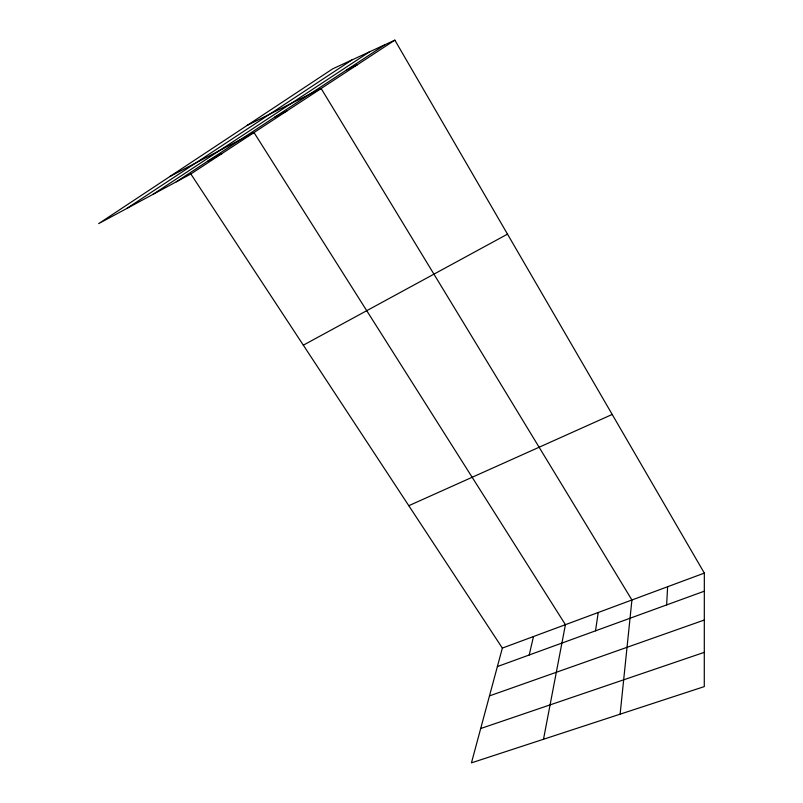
<?xml version="1.0" encoding="UTF-8"?>
<svg xmlns="http://www.w3.org/2000/svg" width="803" height="803" viewBox="0 0 803 803"><rect width="100%" height="100%" fill="white"/><g stroke="black" fill="none" stroke-linecap="round" stroke-linejoin="round"><path stroke-width="1.2" d="M704.331 573.101L704.281 686.615L471.451 762.85L502.357 648.091L190.843 173.98L98.669 223.625L332.713 68.827L394.855 40.15L704.331 573.101L502.357 648.091M666.641 604.92L667.614 586.732M620.117 714.178L631.921 599.982L321.13 88.511L247.163 125.409M595.505 630.837L598.235 612.498M543.501 739.262L565.422 624.674L253.999 132.545L170.236 176.299M529.207 654.987L533.483 636.538M126.683 208.539L351.834 60.004M152.961 194.386L369.581 51.814M176.279 181.819L385.179 44.617M190.843 173.98L394.855 40.15M303.323 345.17L507.496 234.145M208.047 160.951L221.949 153.574M274.636 117.218L287.042 110.874M346.725 69.871L357.385 64.732M408.797 505.699L612.197 414.448M497.378 666.58L704.321 591.189M489.479 695.89L704.311 620.026M480.696 728.522L704.291 652.357"/></g></svg>
